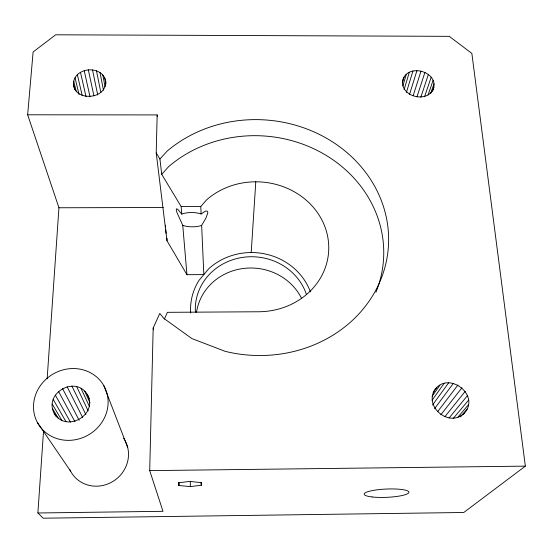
<?xml version="1.0" encoding="UTF-8"?>
<svg xmlns="http://www.w3.org/2000/svg" width="553" height="553" viewBox="0 0 553 553"><rect width="100%" height="100%" fill="white"/><g stroke="black" fill="none" stroke-linecap="round" stroke-linejoin="round"><path stroke-width="0.83" d="M190.301 486.619L201.34 485.202L201.071 482.596L189.485 481.407L178.308 482.873L178.854 485.479L190.301 486.619L190.363 481.442M186.949 274.689L182.753 225.341L176.939 212.483L176.234 209.732L176.587 208.723L177.976 209.539L181.799 214.142L183.527 213.52A15.906 7.161 0.7 0 1 199.626 213.479L201.126 213.99L205.619 211.046L207.271 211.184L207.873 212.698L205.875 218.262L201.638 225.382L203.836 274.606L186.949 274.689L166.985 240.742L167.034 238.205M43.521 431.305L37.887 512.984L162.983 511.311L149.704 470.617L153.181 328.06L159.782 313.413L163.75 318.328L191.891 338.567L225.154 351.335A130.985 117.879 4.4 0 0 384.342 209.469A130.985 117.879 4.4 0 0 167.075 151.163L159.928 159.036L161.718 174.319L181.156 206.559L181.799 214.142M166.985 240.742L156.209 152.911L157.163 114.92L27.65 114.789L33.118 51.975L55.653 34.798L449.243 36.332L471.854 53.413L525.35 466.138L463.773 512.486L43.21 518.202L37.887 512.984M462.944 414.702C483.37 395.36 445.324 367.593 433.034 392.906M432.425 91.286C442.089 71.925 405.971 61.293 402.301 81.92M105.623 81.367C106.701 100.895 70.846 101.766 73.736 81.194C77.544 65.558 105.001 66.035 105.941 83.047M402.778 80.275C399.854 97.335 429.349 104.033 433.842 87.208M251.207 252.534L255.79 181.806M47.143 378.86L58.943 207.762L27.65 114.789M201.52 482.624L201.34 485.202L201.181 482.624M179.082 482.914L178.854 485.479L178.709 482.907M56.378 416.768C38.917 393.895 79.632 371.443 89.227 398.727M402.349 82.867L404.049 77.088M402.84 85.964L406.275 74.365M404.119 89.579L409.317 72.284M406.407 92.427L412.953 70.984M409.552 94.287L416.955 70.549M413.222 95.545L421.04 71.005M416.969 96.823L424.946 72.325M420.826 97.224L428.402 74.42M424.545 96.789L431.181 77.157M428.063 95.012L433.089 80.344M430.628 93.512L434.001 83.773M164.379 319.06L167.393 312.327L258.597 311.768A71.786 64.936 4.4 0 0 323.028 222.265A71.786 64.936 4.4 0 0 206.421 200.013L200.787 206.511L201.126 213.99M436.462 387.999C421.462 405.066 449.513 429.087 464.624 412.752M432.059 396.363L439.925 385.185M432.08 400.261L444.1 383.402M432.536 405.01L448.69 382.766M434.568 408.681L453.405 383.319M437.672 411.626L457.925 385.026M440.803 414.826L461.949 387.764M444.812 416.803L465.204 391.365M449.029 418.061L467.465 395.589M453.114 418.621L468.578 400.144M457.96 417.093L468.46 404.727M460.041 416.934L461.154 415.628M460.981 416.181L467.112 409.033M161.718 174.319L168.651 166.612A127.121 115.1 4.4 0 1 326.222 155.421A127.121 115.1 4.4 0 1 375.922 292.302M201.638 225.382L200.221 225.873A15.906 7.161 0.7 0 1 184.536 225.921L182.753 225.341M149.704 470.617L525.35 466.138M181.156 206.559L200.787 206.511M58.943 207.762L163.308 207.513M54.159 413.077C65.399 433.331 98.365 415.151 87.464 394.821M37.293 422.326L70.597 471.156M156.209 152.911L159.928 159.036M52.576 408.736L58.307 418.351M52.252 404.084L61.818 420.377M53.192 399.439L65.98 421.676M55.328 395.112L70.459 422.153M58.514 391.4L74.987 421.78M62.53 388.545L79.169 420.294M67.1 386.734L82.68 417.529M71.925 386.091L85.881 414.626M76.673 386.651L88.148 410.831M81.035 388.379L89.296 406.227M84.713 391.165L90.035 402.861M103.902 385.807A37.984 35.198 -29.9 0 1 69.173 440.354A37.984 35.198 -29.9 0 1 39.339 387.19A37.984 35.198 -29.9 0 1 103.902 385.807L127.715 447.577M73.487 84.699L74.71 89.704M73.736 81.194L76.176 91.238M75.056 77.821L79.051 94.494M77.365 74.814L82.266 95.731M80.489 72.374L86.054 96.706M84.229 70.66L90.008 96.72M88.321 69.789L93.927 95.869M92.496 69.816L97.75 95.047M96.471 70.736L100.888 92.572M99.982 72.484L103.487 90.236M102.796 74.959L105.084 86.752M104.724 77.987L105.858 83.911M153.181 328.06L153.506 329.754M166.114 233.248L165.734 229.357M157.163 114.92L157.356 116.635M165.506 225.195L165.617 227.698M195.403 312.058A56.876 52.929 4.4 0 1 242.076 257.477A56.876 52.929 4.4 0 1 306.466 294.542M190.688 312.998A61.618 57.346 4.4 0 1 198.976 280.412L208.675 268.827A61.618 57.346 4.4 0 1 310.392 291.832M123.589 438.252A31.251 29.468 -37.5 0 1 124.508 439.683M124.93 440.416A31.251 29.468 -37.5 0 1 111.194 482.416A31.251 29.468 -37.5 0 1 69.837 469.615M196.55 312.217A55.376 51.761 4.4 0 1 243.299 268.481A55.376 51.761 4.4 0 1 301.71 298.689M372.128 496.967A22.396 4.147 -2.5 0 0 408.577 493A22.396 4.147 -2.5 0 0 378.943 489.605A22.396 4.147 -2.5 0 0 372.128 496.967"/></g></svg>
